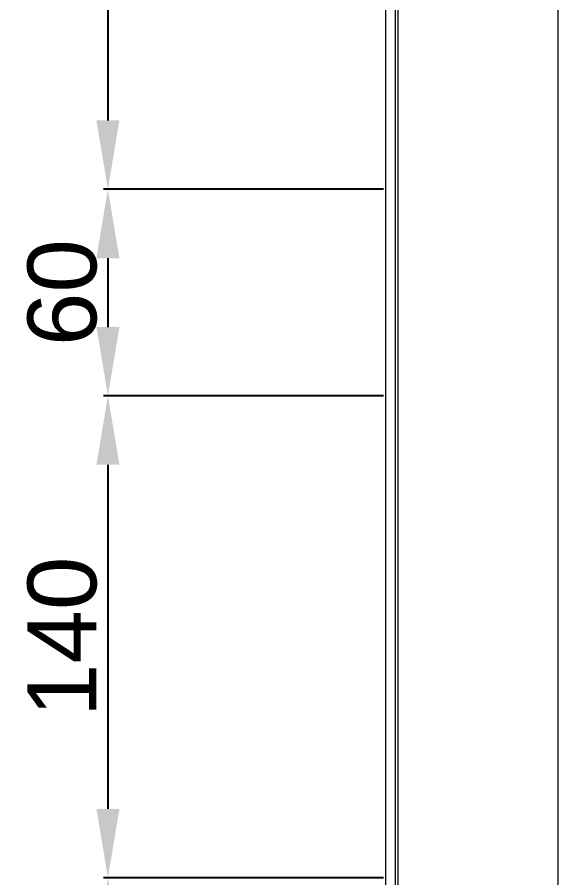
# Model space of a CAD drawing. Header units: millimetres. Extents: x 4134 to 7422, y 1400 to 3585.
# Drawn here: x 4133.9 to 4290.9, y 2950.8 to 3200.8 of the extents above; entities that cross this region are included whole.
import ezdxf

# ---------------------------------------------------------------- set-up
doc = ezdxf.new("R2010")
doc.units = ezdxf.units.MM
for name, color, linetype in [('000-PI-ORMAR', 2, 'Continuous'), ('000-PI_TEXT', 7, 'Continuous'), ('002-PI-Kabelska kanalica', 150, 'Continuous')]:
    doc.layers.add(name, color=color, linetype=linetype)
doc.styles.get("Standard").update_dxf_attribs({"font": 'arial.ttf'})
doc.dimstyles.new('ISO-25-lb', dxfattribs={"dimtxt": 8, "dimasz": 8, "dimexe": 1.25, "dimexo": 0.625, "dimtad": 1, "dimtxsty": 'Standard', "dimcen": 5, "dimadec": 0, "dimazin": 0, "dimtfac": 1, "dimtmove": 0, "dimatfit": 3, "dimfxl": 1, "dimarcsym": 0})

# ---------------------------------------------------------------- blocks, each defined once
blk = doc.blocks.new('2000x800_montazna ploca')
at = {"layer": '000-PI-ORMAR', "color": 0, "linetype": 'ByBlock', "lineweight": 0}
blk.add_line((-4333.67, 1646.19), (-4333.67, -243.81), dxfattribs=at)
blk = doc.blocks.new('*U533')
at = {"layer": '002-PI-Kabelska kanalica', "color": 0, "linetype": 'ByBlock', "lineweight": 0}
blk.add_line((-20, -100), (-20, 1570), dxfattribs=at)
blk = doc.blocks.new('*D652')
at = {"layer": '000-PI_TEXT', "color": 0, "linetype": 'ByBlock', "lineweight": -2, "ltscale": 0.25, "transparency": 16777216}
for p, q in [((4240.32, 3090.78), (4159.02, 3090.78)), ((4160.27, 3070.78), (4160.27, 2970.78)), ((4240.32, 2950.78), (4159.02, 2950.78))]:
    blk.add_line(p, q, dxfattribs=at)
at = {"layer": '000-PI_TEXT', "color": 0, "linetype": 'ByBlock', "ltscale": 0.25, "transparency": 16777216}
for points in [[(4156.93, 3070.78), (4163.6, 3070.78), (4160.27, 3090.78)], [(4156.93, 2970.78), (4163.6, 2970.78), (4160.27, 2950.78)]]:
    blk.add_solid(points, dxfattribs=at)
at = {"layer": 'Defpoints', "color": 0, "linetype": 'ByBlock', "ltscale": 0.25, "transparency": 16777216}
for p in [(4240.95, 3090.78), (4160.27, 2950.78), (4240.95, 2950.78)]:
    blk.add_point(p, dxfattribs=at)
at = {"layer": '000-PI_TEXT', "color": 0, "linetype": 'ByBlock', "lineweight": 0, "ltscale": 0.25, "transparency": 16777216, "insert": (4147.05, 3020.78), "char_height": 20, "attachment_point": 5, "rotation": 90}
blk.add_mtext('140', dxfattribs=at)
blk = doc.blocks.new('*D653')
at = {"layer": '000-PI_TEXT', "color": 0, "linetype": 'ByBlock', "lineweight": -2, "ltscale": 0.25, "transparency": 16777216}
for p, q in [((4240.32, 3150.78), (4159.02, 3150.78)), ((4160.27, 3130.78), (4160.27, 3110.78)), ((4240.32, 3090.78), (4159.02, 3090.78))]:
    blk.add_line(p, q, dxfattribs=at)
at = {"layer": '000-PI_TEXT', "color": 0, "linetype": 'ByBlock', "ltscale": 0.25, "transparency": 16777216}
for points in [[(4156.93, 3130.78), (4163.6, 3130.78), (4160.27, 3150.78)], [(4156.93, 3110.78), (4163.6, 3110.78), (4160.27, 3090.78)]]:
    blk.add_solid(points, dxfattribs=at)
at = {"layer": 'Defpoints', "color": 0, "linetype": 'ByBlock', "ltscale": 0.25, "transparency": 16777216}
for p in [(4240.95, 3150.78), (4160.27, 3090.78), (4240.95, 3090.78)]:
    blk.add_point(p, dxfattribs=at)
at = {"layer": '000-PI_TEXT', "color": 0, "linetype": 'ByBlock', "lineweight": 0, "ltscale": 0.25, "transparency": 16777216, "insert": (4147.05, 3120.78), "char_height": 20, "attachment_point": 5, "rotation": 90}
blk.add_mtext('60', dxfattribs=at)
blk = doc.blocks.new('*D654')
at = {"layer": '000-PI_TEXT', "color": 0, "linetype": 'ByBlock', "lineweight": -2, "ltscale": 0.25, "transparency": 16777216}
for p, q in [((4240.32, 3380.78), (4159.02, 3380.78)), ((4160.27, 3360.78), (4160.27, 3170.78)), ((4240.32, 3150.78), (4159.02, 3150.78))]:
    blk.add_line(p, q, dxfattribs=at)
at = {"layer": '000-PI_TEXT', "color": 0, "linetype": 'ByBlock', "ltscale": 0.25, "transparency": 16777216}
for points in [[(4156.93, 3360.78), (4163.6, 3360.78), (4160.27, 3380.78)], [(4156.93, 3170.78), (4163.6, 3170.78), (4160.27, 3150.78)]]:
    blk.add_solid(points, dxfattribs=at)
at = {"layer": 'Defpoints', "color": 0, "linetype": 'ByBlock', "ltscale": 0.25, "transparency": 16777216}
for p in [(4240.95, 3380.78), (4160.27, 3150.78), (4240.95, 3150.78)]:
    blk.add_point(p, dxfattribs=at)
at = {"layer": '000-PI_TEXT', "color": 0, "linetype": 'ByBlock', "lineweight": 0, "ltscale": 0.25, "transparency": 16777216, "insert": (4147.05, 3265.78), "char_height": 20, "attachment_point": 5, "rotation": 90}
blk.add_mtext('230', dxfattribs=at)
blk = doc.blocks.new('*D660')
at = {"layer": '000-PI_TEXT', "color": 0, "linetype": 'ByBlock', "lineweight": -2, "ltscale": 0.25, "transparency": 16777216}
for p, q in [((4240.32, 2950.78), (4159.02, 2950.78)), ((4160.27, 2930.78), (4160.27, 2910.78)), ((4240.32, 2890.78), (4159.02, 2890.78))]:
    blk.add_line(p, q, dxfattribs=at)
at = {"layer": '000-PI_TEXT', "color": 0, "linetype": 'ByBlock', "ltscale": 0.25, "transparency": 16777216}
for points in [[(4156.93, 2930.78), (4163.6, 2930.78), (4160.27, 2950.78)], [(4156.93, 2910.78), (4163.6, 2910.78), (4160.27, 2890.78)]]:
    blk.add_solid(points, dxfattribs=at)
at = {"layer": 'Defpoints', "color": 0, "linetype": 'ByBlock', "ltscale": 0.25, "transparency": 16777216}
for p in [(4240.95, 2950.78), (4160.27, 2890.78), (4240.95, 2890.78)]:
    blk.add_point(p, dxfattribs=at)
at = {"layer": '000-PI_TEXT', "color": 0, "linetype": 'ByBlock', "lineweight": 0, "ltscale": 0.25, "transparency": 16777216, "insert": (4147.05, 2920.78), "char_height": 20, "attachment_point": 5, "rotation": 90}
blk.add_mtext('60', dxfattribs=at)

msp = doc.modelspace()

# ---------------------------------------------------------------- linework, layer by layer
at = {"layer": '000-PI-ORMAR', "color": 0, "linetype": 'ByBlock', "lineweight": 0}
for p, q in [((4244.46, 3457.778), (4244.46, 1473.278)), ((4240.948, 3437.278), (4240.948, 1486.278)), ((4243.666, 3437.278), (4243.666, 1486.278))]:
    msp.add_line(p, q, dxfattribs=at)

# ---------------------------------------------------------------- block references
msp.add_blockref('2000x800_montazna ploca', (8624.617, 1759.591), dxfattribs=at)
at = {"layer": '002-PI-Kabelska kanalica', "color": 0, "linetype": 'ByBlock', "lineweight": 0, "xscale": -1, "rotation": 180}
msp.add_blockref('*U533', (4310.948, 3305.778), dxfattribs=at)

# ---------------------------------------------------------------- dimensions: what is measured, and where the dimension line sits
at = {"layer": '000-PI_TEXT', "color": 0, "linetype": 'ByBlock', "lineweight": 0, "ltscale": 0.25}
for base, p1, p2, text, picture, middle in [((4160.265, 3150.778), (4240.948, 3380.778), (4240.948, 3150.778), '230', '*D654', (4147.047, 3265.778)), ((4160.265, 2950.778), (4240.948, 3090.778), (4240.948, 2950.778), '140', '*D652', (4147.054, 3020.778))]:
    dim = msp.add_linear_dim(base=base, p1=p1, p2=p2, angle=90, text=text, dimstyle='ISO-25-lb', override={"dimtxt": 20, "dimasz": 20, "dimgap": 3}, dxfattribs=at)
    dim.commit()
    dim.dimension.update_dxf_attribs({"geometry": picture, "text_midpoint": middle})
for base, p1, p2, picture, middle in [((4160.265, 3090.778), (4240.948, 3150.778), (4240.948, 3090.778), '*D653', (4160.265, 3120.778)), ((4160.265, 2890.778), (4240.948, 2950.778), (4240.948, 2890.778), '*D660', (4160.265, 2920.778))]:
    dim = msp.add_linear_dim(base=base, p1=p1, p2=p2, angle=90, text='60', dimstyle='ISO-25-lb', override={"dimtxt": 20, "dimasz": 20, "dimgap": 3}, dxfattribs=at)
    dim.commit()
    dim.dimension.update_dxf_attribs({"geometry": picture, "text_midpoint": middle, "dimtype": 160})

doc.saveas('drawing.dxf')
